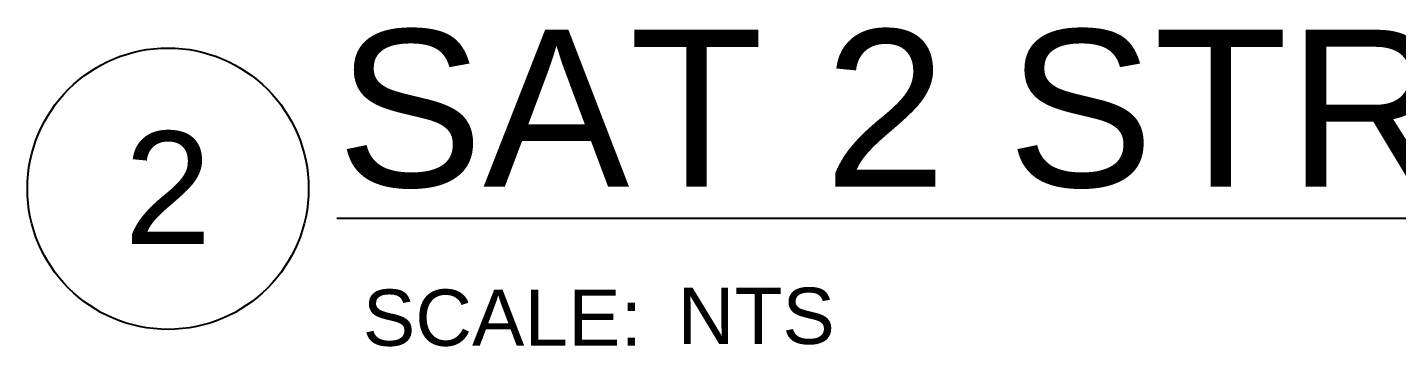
# Model space of a CAD drawing. Header units: feet. Extents: x -9903 to 12307, y -41 to 4121.
# Drawn here: x 1483.4 to 1797.2, y 2110.6 to 2183.7 of the extents above; entities that cross this region are included whole.
import ezdxf
from ezdxf.enums import TextEntityAlignment as Align

# ---------------------------------------------------------------- set-up
doc = ezdxf.new("R2010")
doc.units = ezdxf.units.FT
doc.header["$MEASUREMENT"] = 0
doc.layers.add('G-ANNO-TEXT', color=1, linetype='Continuous')
doc.styles.add('NEI-A', font='arial.ttf')

# ---------------------------------------------------------------- blocks, each defined once
blk = doc.blocks.new('DETAIL_TITLE')
blk.add_circle((0.5923, -0.5126), 0.25)
at = {"style": 'NEI-A'}
blk.add_attdef('DETAIL_TITLE_001', (0.9099, -0.4851), '', height=0.2, dxfattribs=at)
at = {"style": 'NEI-A', "flags": 8}
blk.add_attdef('#', text='', height=0.2, dxfattribs=at).set_placement((0.5922, -0.5109), align=Align.MIDDLE_CENTER)
at = {"style": 'NEI-A'}
for tag, p in [('SCALE:', (0.9386, -0.7379)), ('1"_=_', (1.5474, -0.7379))]:
    blk.add_attdef(tag, text='', height=0.1, dxfattribs=at).set_placement(p, align=Align.BOTTOM_LEFT)

msp = doc.modelspace()

# ---------------------------------------------------------------- block references
at = {"layer": 'G-ANNO-TEXT'}
ref = msp.add_blockref('DETAIL_TITLE', (1439.24, 2212.85), dxfattribs=dict(at, xscale=128.9267043143703, yscale=128.9267043143703, zscale=128.9267043143703))
ref.add_attrib('#', '2', dxfattribs={"layer": '0', "height": 25.79, "style": 'NEI-A'}).set_placement((1515.59, 2146.99), align=Align.MIDDLE_CENTER)
ref.add_attrib('DETAIL_TITLE_001', '%%USAT 2 STRING RACK - XX MODULES XXXW', (1554.29, 2147.19), dxfattribs={"layer": '0', "height": 36, "style": 'NEI-A'})
ref.add_attrib('SCALE:', 'SCALE:', dxfattribs={"layer": '0', "height": 12.893, "style": 'NEI-A'}).set_placement((1560.26, 2123.65), align=Align.TOP_LEFT)
ref.add_attrib('1"_=_', 'NTS', dxfattribs={"layer": '0', "height": 12.893, "style": 'NEI-A'}).set_placement((1632.42, 2124.07), align=Align.TOP_LEFT)

doc.saveas('drawing.dxf')
